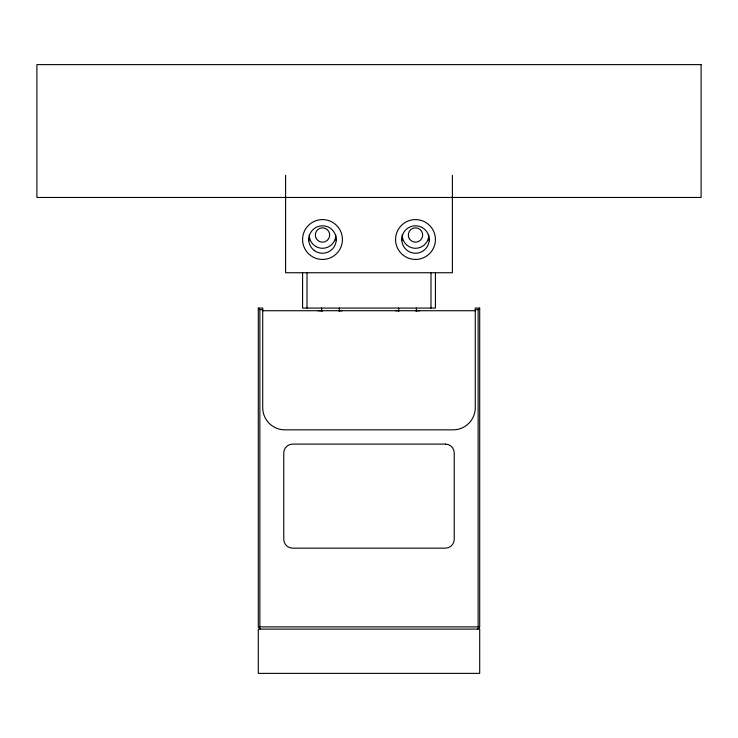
<?xml version="1.0" encoding="UTF-8"?>
<svg xmlns="http://www.w3.org/2000/svg" width="738" height="738" viewBox="0 0 738 738"><rect width="100%" height="100%" fill="white"/><g stroke="black" fill="none" stroke-linecap="round" stroke-linejoin="round"><path stroke-width="1.11" d="M308.779 239.527L308.788 238.937M401.767 239.527L401.776 238.937M478.916 627.669L478.132 626.885L478.132 309.637L479.7 308.069L475.272 308.069L475.272 407.699A22.14 22.14 0 0 1 453.132 429.839L284.868 429.839A22.14 22.14 0 0 1 262.728 407.699L262.728 308.069L258.3 308.069L258.3 626.885L260.514 629.099M259.084 627.669L259.868 626.885L478.132 626.885M477.486 629.099L479.7 626.885L479.7 308.069M258.3 308.069L259.868 309.637L262.728 309.637M475.272 309.637L478.132 309.637M262.728 310.726L398.889 310.726M415.494 310.726L475.272 310.726M322.506 310.882L318.078 310.726M339.111 310.882L342.432 310.726M429.212 238.937L429.221 239.527A13.727 13.727 0 0 1 408.631 251.409A13.727 13.727 0 0 1 408.631 227.636A13.727 13.727 0 0 1 429.221 239.527M336.224 238.937L336.233 239.527M452.394 175.321L452.394 272.737L285.606 272.737L285.606 175.321M435.42 272.599L435.42 308.069L302.58 308.069L302.58 272.599M430.992 272.774L430.992 308.069M429.221 238.374L429.221 240.671M419.922 310.726L395.568 310.726M416.38 308.069L416.38 311.473M401.767 238.374L401.767 240.671M398.668 308.069L398.668 311.473M339.332 308.069L339.332 311.473M336.233 238.374L336.233 240.671M321.62 308.069L321.62 311.473M308.779 238.374L308.779 240.671M307.008 272.774L307.008 308.069M259.868 309.637L259.868 626.885M428.778 235.007A13.284 13.284 0 0 1 415.494 248.291A13.284 13.284 0 0 1 402.21 235.007M335.79 235.007A13.284 13.284 0 0 1 322.506 248.291A13.284 13.284 0 0 1 309.222 235.007M701.1 64.621L36.9 64.621L36.9 197.461L701.1 197.461L701.1 64.621M445.383 444.101L292.617 444.101A8.856 8.856 0 0 0 283.761 452.957L283.761 539.303A8.856 8.856 0 0 0 292.617 548.159L445.383 548.159A8.856 8.856 0 0 0 454.239 539.303L454.239 452.957A8.856 8.856 0 0 0 445.383 444.101M479.7 629.099L258.3 629.099L258.3 673.379L479.7 673.379L479.7 629.099M409.276 238.595A7.177 7.177 0 0 0 421.712 238.595A7.177 7.177 0 0 0 415.494 227.83A7.177 7.177 0 0 0 409.276 238.595M316.288 238.595A7.177 7.177 0 0 0 328.724 238.595A7.177 7.177 0 0 0 322.506 227.83A7.177 7.177 0 0 0 316.288 238.595M310.43 255.376A19.926 19.926 0 0 0 342.275 242.055A19.926 19.926 0 0 0 314.812 221.142A19.926 19.926 0 0 0 310.43 255.376M403.418 255.376A19.926 19.926 0 0 0 435.263 242.055A19.926 19.926 0 0 0 407.8 221.142A19.926 19.926 0 0 0 403.418 255.376M314.185 250.44A13.727 13.727 0 0 0 336.122 241.271A13.727 13.727 0 0 0 317.211 226.861A13.727 13.727 0 0 0 314.185 250.44"/></g></svg>
